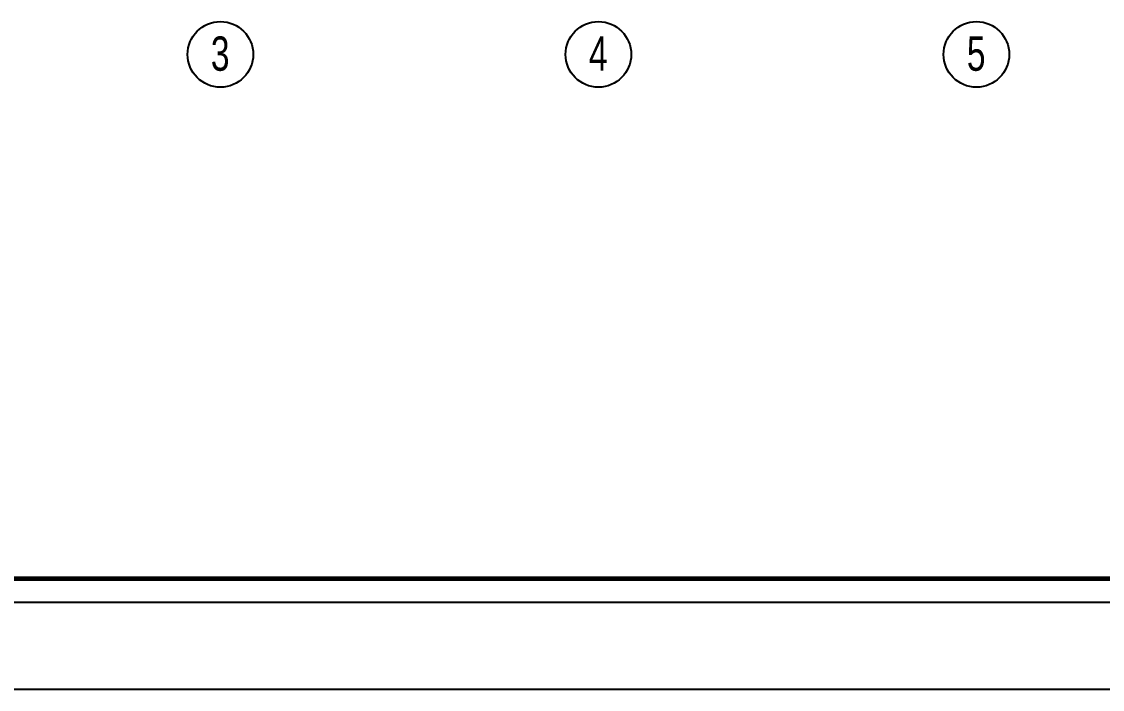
# Model space of a CAD drawing. Extents: x 1719887 to 1865417, y -150890 to 59748.
# Drawn here: x 1750081 to 1773669, y -43040 to -28458 of the extents above; entities that cross this region are included whole.
import ezdxf

# ---------------------------------------------------------------- set-up
doc = ezdxf.new("R2010")
doc.units = 0
doc.header["$LTSCALE"] = 1000
doc.header["$MEASUREMENT"] = 0
doc.layers.get('Defpoints').update_dxf_attribs({"linetype": 'CONTINUOUS'})
for name, color, linetype in [('CDC-KHUNGTEN', 7, 'CONTINUOUS'), ('CDC.06.TEXT', 2, 'CONTINUOUS'), ('KCS_CHI', 1, 'CONTINUOUS')]:
    doc.layers.add(name, color=color, linetype=linetype)

# ---------------------------------------------------------------- blocks, each defined once
blk = doc.blocks.new('KHUNG TEN')
at = {"layer": 'CDC-KHUNGTEN', "color": 8}
blk.add_lwpolyline([(75096, 1100), (83000, 1100), (83000, 58300), (3000, 58300), (3000, 1100), (75096, 1100)], dxfattribs=at)
at = {"layer": 'CDC-KHUNGTEN', "color": 255, "lineweight": 60}
blk.add_lwpolyline([(74900, 1400), (74900, 58000), (3300, 58000), (3300, 1400), (74900, 1400)], close=True, dxfattribs=at)
at = {"layer": 'Defpoints', "color": 1, "ltscale": 0.2}
blk.add_lwpolyline([(0, 0), (0, 59400), (84100, 59400), (84100, 0), (0, 0)], close=True, dxfattribs=at)

msp = doc.modelspace()

# ---------------------------------------------------------------- linework, layer by layer
at = {"layer": 'KCS_CHI'}
for centre in [(1754419.6, -29173.8), (1762669.6, -29173.8), (1770919.6, -29173.8)]:
    msp.add_circle(centre, 715.9, dxfattribs=at)

# ---------------------------------------------------------------- block references
at = {"layer": 'CDC.06.TEXT', "xscale": 1.730439951605972, "yscale": 1.730439951605972, "zscale": 1.730439951605972}
msp.add_blockref('KHUNG TEN', (1719886.7, -43039.7), dxfattribs=at)

# ---------------------------------------------------------------- texts
at = {"layer": 'CDC.06.TEXT', "char_height": 750, "width": 696.96, "attachment_point": 2, "line_spacing_factor": 0.938532}
for s, insert in [('{\\fArial|b0|i0|c0|p34;\\W0.7;3}', (1754414.9, -28781.2)), ('{\\fArial|b0|i0|c0|p34;\\W0.7;4}', (1762664.9, -28781.2)), ('{\\fArial|b0|i0|c0|p34;\\W0.7;5}', (1770914.9, -28781.2))]:
    msp.add_mtext(s, dxfattribs=dict(at, insert=insert))

doc.saveas('drawing.dxf')
